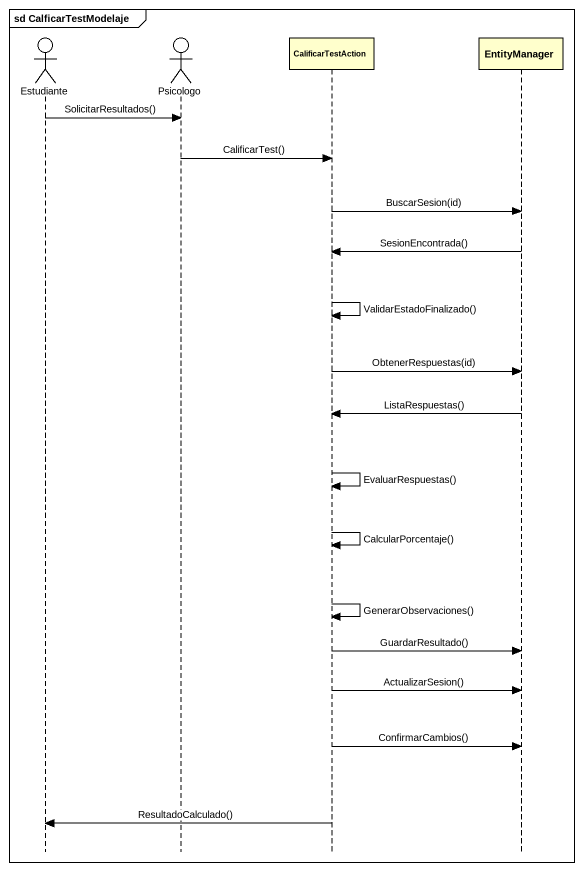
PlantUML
@startuml
mainframe sd CalficarTestModelaje
hide footbox
actor Estudiante
actor Psicologo
participant CalificarTestAction
participant EntityManager

Estudiante -> Psicologo : SolicitarResultados()
Psicologo -> CalificarTestAction : CalificarTest()
CalificarTestAction -> EntityManager : BuscarSesion(id)
EntityManager -> CalificarTestAction : SesionEncontrada()
CalificarTestAction -> CalificarTestAction : ValidarEstadoFinalizado()
CalificarTestAction -> EntityManager : ObtenerRespuestas(id)
EntityManager -> CalificarTestAction : ListaRespuestas()
CalificarTestAction -> CalificarTestAction : EvaluarRespuestas()
CalificarTestAction -> CalificarTestAction : CalcularPorcentaje()
CalificarTestAction -> CalificarTestAction : GenerarObservaciones()
CalificarTestAction -> EntityManager : GuardarResultado()
CalificarTestAction -> EntityManager : ActualizarSesion()
CalificarTestAction -> EntityManager : ConfirmarCambios()
CalificarTestAction -> Estudiante : ResultadoCalculado()
@enduml
